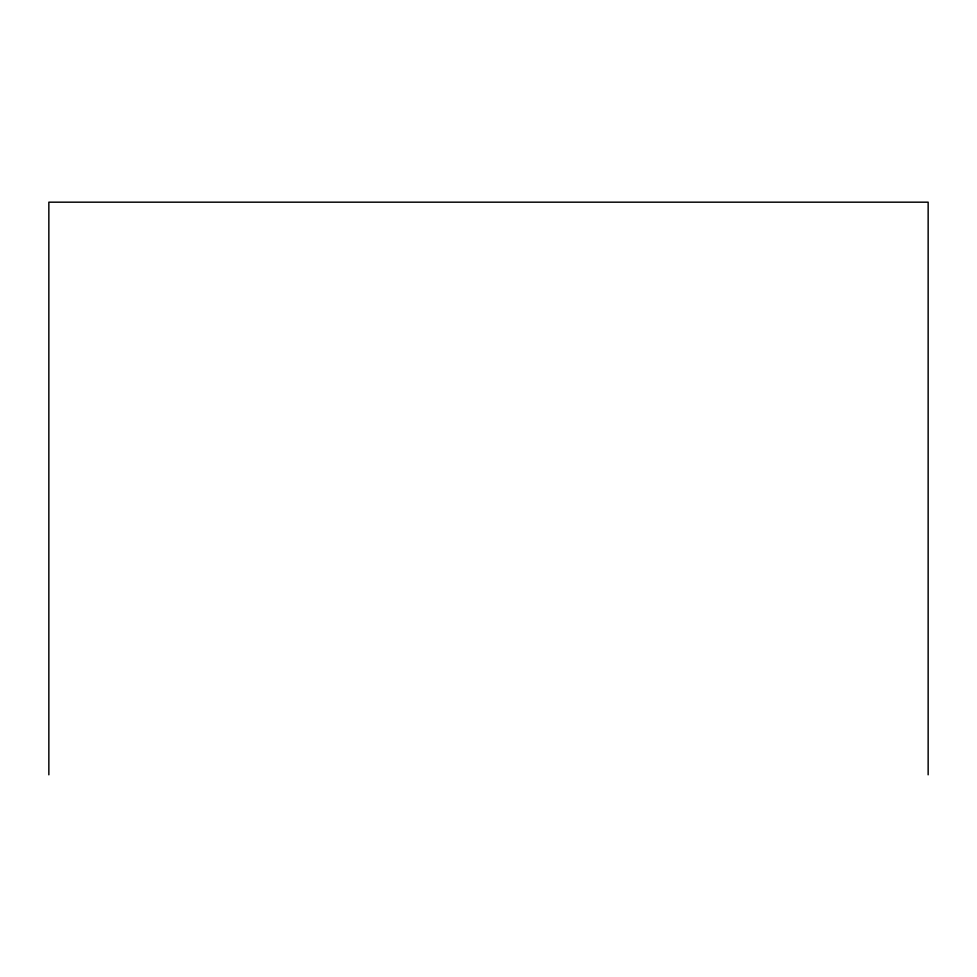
<?xml version="1.0" encoding="UTF-8"?>
<svg xmlns="http://www.w3.org/2000/svg" width="977" height="977" viewBox="0 0 977 977"><rect width="100%" height="100%" fill="white"/><g stroke="black" fill="none" stroke-linecap="round" stroke-linejoin="round"><path stroke-width="1.47" d="M928.15 774.822L928.15 202.178L48.85 202.178L48.85 774.822"/></g></svg>
